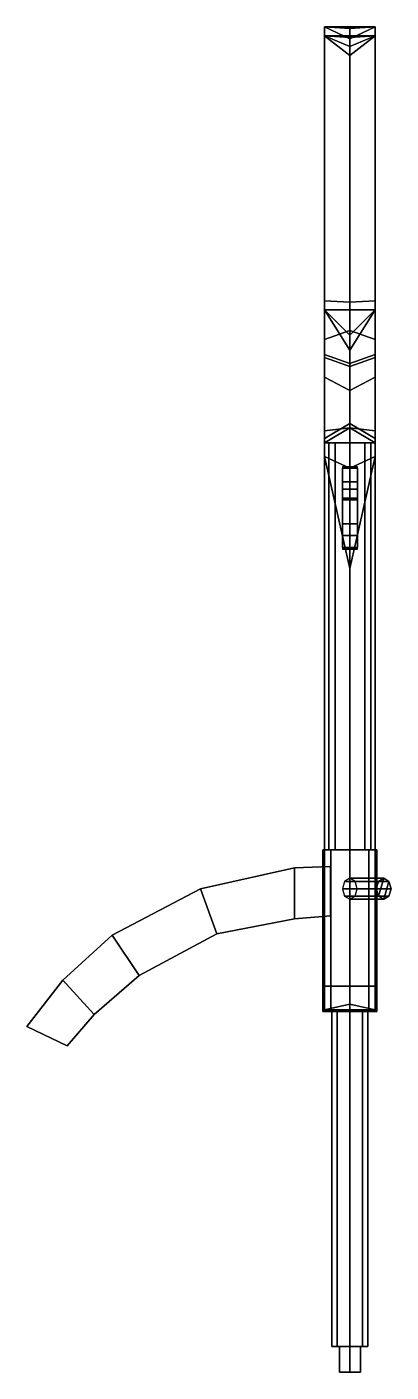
# Model space of a CAD drawing. Extents: x -2.16 to 0.28, y -8.99 to 0.
import ezdxf

# ---------------------------------------------------------------- set-up
doc = ezdxf.new("R2010")
doc.units = 0
doc.layers.get('0').update_dxf_attribs({"linetype": 'CONTINUOUS'})

msp = doc.modelspace()

# ---------------------------------------------------------------- linework, layer by layer
for points in [[(-0.17, -0.06, 0.12), (-0.17, -1.89, 0.71), (-0.17, -1.83, 1.11), (-0.17, 0, 1)], [(0.17, 0, 1), (0.17, -0.06, 0.12), (-0.17, -0.06, 0.12), (-0.17, 0, 1)], [(0, -0.01, 1.07), (0.17, 0, 1), (-0.17, 0, 1), (0, -0.01, 1.07)], [(-0.17, 0, 1), (-0.17, -1.83, 1.11), (0, -1.84, 1.23), (0, -0.08, 1.14)], [(0, -0.08, 1.14), (0, -0.01, 1.07), (-0.17, 0, 1), (0, -0.08, 1.14)], [(0, -0.08, 1.14), (0, -1.84, 1.23), (0.17, -1.83, 1.11), (0.17, 0, 1)], [(0, -0.08, 1.14), (0.17, 0, 1), (0, -0.01, 1.07), (0, -0.08, 1.14)], [(0.17, -1.83, 1.11), (0.17, -1.89, 0.71), (0.17, -0.06, 0.12), (0.17, 0, 1)], [(0, -0.19, 0.01), (0, -1.89, 0.61), (-0.17, -1.89, 0.71), (-0.17, -0.06, 0.12)], [(0.17, -0.06, 0.12), (0, -0.07, 0.07), (0, -0.07, 0.07), (-0.17, -0.06, 0.12)], [(0, -0.07, 0.07), (0, -0.13, 0.01), (0, -0.13, 0.01), (-0.17, -0.06, 0.12)], [(0, -0.13, 0.01), (0, -0.19, 0.01), (0, -0.19, 0.01), (-0.17, -0.06, 0.12)], [(0.17, -0.06, 0.12), (0.17, -1.89, 0.71), (0, -1.89, 0.61), (0, -0.19, 0.01)], [(0.17, -0.06, 0.12), (0, -0.13, 0.01), (0, -0.13, 0.01), (0, -0.07, 0.07)], [(0.17, -0.06, 0.12), (0, -0.19, 0.01), (0, -0.19, 0.01), (0, -0.13, 0.01)], [(-0.17, -1.89, 0.71), (-0.17, -2.19, 0.72), (-0.17, -2.09, 1.03), (-0.17, -1.83, 1.11)], [(-0.17, -1.83, 1.11), (-0.17, -2.09, 1.03), (0, -2.03, 1.17), (0, -1.84, 1.23)], [(0, -2.03, 1.17), (0.17, -2.09, 1.03), (0.17, -1.83, 1.11), (0, -1.84, 1.23)], [(0.17, -2.09, 1.03), (0.17, -2.19, 0.72), (0.17, -1.89, 0.71), (0.17, -1.83, 1.11)], [(0, -2.16, 0.59), (0, -2.25, 0.59), (-0.17, -2.19, 0.72), (-0.17, -1.89, 0.71)], [(0, -2.06, 0.61), (0, -2.16, 0.59), (-0.17, -1.89, 0.71)], [(0, -2.06, 0.61), (-0.17, -1.89, 0.71), (0, -1.89, 0.61)], [(0.17, -1.89, 0.71), (0.17, -2.19, 0.72), (0, -2.25, 0.59), (0, -2.16, 0.59)], [(0.17, -1.89, 0.71), (0, -2.16, 0.59), (0, -2.06, 0.61)], [(0.17, -1.89, 0.71), (0, -2.06, 0.61), (0, -1.89, 0.61)], [(-0.17, -2.09, 1.03), (-0.17, -2.21, 1.03), (0, -2.27, 1.17), (0, -2.03, 1.17)], [(0, -2.27, 1.17), (0.17, -2.21, 1.03), (0.17, -2.09, 1.03), (0, -2.03, 1.17)], [(-0.17, -2.19, 0.72), (-0.17, -2.34, 0.84), (-0.17, -2.21, 1.03), (-0.17, -2.09, 1.03)], [(0.17, -2.21, 1.03), (0.17, -2.34, 0.84), (0.17, -2.19, 0.72), (0.17, -2.09, 1.03)], [(0, -2.25, 0.59), (0, -2.43, 0.77), (-0.17, -2.34, 0.84), (-0.17, -2.19, 0.72)], [(-0.17, -2.34, 0.84), (-0.17, -2.75, 1.09), (-0.17, -2.7, 1.31), (-0.17, -2.21, 1.03)], [(-0.17, -2.21, 1.03), (-0.17, -2.7, 1.31), (0, -2.68, 1.34), (0, -2.27, 1.17)], [(0.17, -2.19, 0.72), (0.17, -2.34, 0.84), (0, -2.43, 0.77), (0, -2.25, 0.59)], [(0, -2.68, 1.34), (0.17, -2.7, 1.31), (0.17, -2.21, 1.03), (0, -2.27, 1.17)], [(0.17, -2.7, 1.31), (0.17, -2.75, 1.09), (0.17, -2.34, 0.84), (0.17, -2.21, 1.03)], [(0, -2.43, 0.77), (0, -2.65, 0.94), (-0.17, -2.75, 1.09), (-0.17, -2.34, 0.84)], [(0.17, -2.34, 0.84), (0.17, -2.75, 1.09), (0, -2.65, 0.94), (0, -2.43, 0.77)], [(0, -2.65, 0.94), (0, -2.95, 1.02), (-0.17, -2.87, 1.12), (-0.17, -2.75, 1.09)], [(0, -2.68, 1.34), (-0.17, -2.78, 1.45), (0.17, -2.78, 1.45), (0, -2.68, 1.34)], [(-0.17, -2.7, 1.31), (-0.17, -2.78, 1.45), (0, -2.68, 1.34), (-0.17, -2.7, 1.31)], [(0.17, -2.75, 1.09), (0.17, -2.87, 1.12), (0, -2.95, 1.02), (0, -2.65, 0.94)], [(0.17, -2.7, 1.31), (0, -2.68, 1.34), (0.17, -2.78, 1.45), (0.17, -2.7, 1.31)], [(-0.17, -2.75, 1.09), (-0.17, -2.87, 1.12), (-0.17, -2.78, 1.45), (-0.17, -2.7, 1.31)], [(-0.17, -2.87, 1.12), (-0.17, -5.5, 1.2), (-0.17, -5.5, 1.45), (-0.17, -2.78, 1.45)], [(-0.17, -2.78, 1.45), (-0.17, -5.5, 1.45), (0.17, -5.5, 1.45), (0.17, -2.78, 1.45)], [(-0.099, -2.78, 1.599), (-0.14, -2.78, 1.5), (-0.14, -5.5, 1.5), (-0.099, -5.5, 1.599)], [(-0.14, -2.78, 1.5), (-0.099, -2.78, 1.401), (-0.099, -5.5, 1.401), (-0.14, -5.5, 1.5)], [(-0.099, -2.78, 1.401), (-0.14, -2.78, 1.5), (-0.14, -2.78, 1.5), (-0.099, -2.78, 1.599)], [(0, -2.78, 1.64), (-0.099, -2.78, 1.599), (-0.099, -5.5, 1.599), (0, -5.5, 1.64)], [(0.099, -2.78, 1.401), (-0.099, -2.78, 1.401), (-0.099, -2.78, 1.599), (0, -2.78, 1.64)], [(0.099, -2.78, 1.599), (0, -2.78, 1.64), (0, -5.5, 1.64), (0.099, -5.5, 1.599)], [(0.14, -2.78, 1.5), (0.099, -2.78, 1.401), (0, -2.78, 1.64), (0.099, -2.78, 1.599)], [(0.14, -2.78, 1.5), (0.099, -2.78, 1.599), (0.099, -5.5, 1.599), (0.14, -5.5, 1.5)], [(0.099, -2.78, 1.401), (0.14, -2.78, 1.5), (0.14, -5.5, 1.5), (0.099, -5.5, 1.401)], [(0.17, -2.78, 1.45), (0.17, -2.87, 1.12), (0.17, -2.75, 1.09), (0.17, -2.7, 1.31)], [(0.17, -5.5, 1.45), (0.17, -5.5, 1.2), (0.17, -2.87, 1.12), (0.17, -2.78, 1.45)], [(0, -3.62, 1.06), (0, -5.5, 1.11), (-0.17, -5.5, 1.2), (-0.17, -2.87, 1.12)], [(0, -2.95, 1.02), (0, -2.95, 1.02), (0, -3.62, 1.06), (-0.17, -2.87, 1.12)], [(0.17, -2.87, 1.12), (0.17, -5.5, 1.2), (0, -5.5, 1.11), (0, -3.62, 1.06)], [(0.17, -2.87, 1.12), (0.17, -2.87, 1.12), (0, -3.62, 1.06), (0, -2.95, 1.02)], [(0.05, -2.94, 0.83), (0.05, -2.94, 1.09), (-0.05, -2.94, 1.09), (-0.05, -2.94, 0.83)], [(0.05, -3.04, 0.71), (0.05, -2.94, 0.83), (-0.05, -2.94, 0.83), (-0.05, -3.04, 0.71)], [(-0.05, -2.95, 0.83), (-0.05, -2.95, 1.09), (0.05, -2.95, 1.09), (0.05, -2.95, 0.83)], [(-0.05, -3.04, 0.72), (-0.05, -2.95, 0.83), (0.05, -2.95, 0.83), (0.05, -3.04, 0.72)], [(0.05, -3.09, 0.69), (0.05, -3.04, 0.71), (-0.05, -3.04, 0.71), (-0.05, -3.09, 0.69)], [(-0.05, -3.09, 0.7), (-0.05, -3.04, 0.72), (0.05, -3.04, 0.72), (0.05, -3.09, 0.7)], [(-0.05, -3.09, 0.69), (-0.05, -3.32, 0.69), (0.05, -3.32, 0.69), (0.05, -3.09, 0.69)], [(0.05, -3.09, 0.7), (0.05, -3.32, 0.7), (-0.05, -3.32, 0.7), (-0.05, -3.09, 0.7)], [(0.05, -3.15, 0.77), (0.05, -3.15, 1.09), (-0.05, -3.15, 1.09), (-0.05, -3.15, 0.77)], [(-0.05, -3.16, 0.77), (-0.05, -3.16, 1.09), (0.05, -3.16, 1.09), (0.05, -3.16, 0.77)], [(0.05, -3.32, 0.7), (0.05, -3.4, 0.72), (-0.05, -3.4, 0.72), (-0.05, -3.32, 0.7)], [(-0.05, -3.32, 0.69), (-0.05, -3.4, 0.71), (0.05, -3.4, 0.71), (0.05, -3.32, 0.69)], [(-0.05, -3.4, 0.71), (-0.05, -3.49, 0.83), (0.05, -3.49, 0.83), (0.05, -3.4, 0.71)], [(0.05, -3.4, 0.72), (0.05, -3.48, 0.83), (-0.05, -3.48, 0.83), (-0.05, -3.4, 0.72)], [(0.05, -3.48, 0.83), (0.05, -3.48, 1.09), (-0.05, -3.48, 1.09), (-0.05, -3.48, 0.83)], [(-0.05, -3.49, 0.83), (-0.05, -3.49, 1.09), (0.05, -3.49, 1.09), (0.05, -3.49, 0.83)], [(-0.1273, -5.5, 1.5973), (-0.18, -5.5, 1.47), (-0.18, -6.58, 1.47), (-0.1273, -6.58, 1.5973)], [(-0.18, -5.5, 1.47), (-0.1273, -5.5, 1.3427), (-0.1273, -6.58, 1.3427), (-0.18, -6.58, 1.47)], [(0.1273, -5.5, 1.3427), (-0.18, -5.5, 1.47), (-0.1273, -5.5, 1.5973), (0.18, -5.5, 1.47)], [(0, -5.5, 1.29), (-0.1273, -5.5, 1.3427), (-0.18, -5.5, 1.47), (0.1273, -5.5, 1.3427)], [(-0.17, -5.5, 1.45), (-0.17, -5.5, 1.28), (0.17, -5.5, 1.28), (0.17, -5.5, 1.45)], [(-0.17, -5.5, 1.2), (-0.17, -6.41, 1.2), (-0.17, -6.41, 1.28), (-0.17, -5.5, 1.28)], [(-0.17, -5.5, 1.28), (-0.17, -6.41, 1.28), (0.17, -6.41, 1.28), (0.17, -5.5, 1.28)], [(0, -5.5, 1.11), (0, -6.41, 1.14), (-0.17, -6.41, 1.2), (-0.17, -5.5, 1.2)], [(0, -5.5, 1.65), (-0.1273, -5.5, 1.5973), (-0.1273, -6.58, 1.5973), (0, -6.58, 1.65)], [(-0.1273, -5.5, 1.3427), (0, -5.5, 1.29), (0, -6.58, 1.29), (-0.1273, -6.58, 1.3427)], [(0.18, -5.5, 1.47), (-0.1273, -5.5, 1.5973), (0, -5.5, 1.65), (0.1273, -5.5, 1.5973)], [(0.17, -5.5, 1.2), (0.17, -6.41, 1.2), (0, -6.41, 1.14), (0, -5.5, 1.11)], [(0.1273, -5.5, 1.5973), (0, -5.5, 1.65), (0, -6.58, 1.65), (0.1273, -6.58, 1.5973)], [(0, -5.5, 1.29), (0.1273, -5.5, 1.3427), (0.1273, -6.58, 1.3427), (0, -6.58, 1.29)], [(0.18, -5.5, 1.47), (0.1273, -5.5, 1.5973), (0.1273, -6.58, 1.5973), (0.18, -6.58, 1.47)], [(0.1273, -5.5, 1.3427), (0.18, -5.5, 1.47), (0.18, -6.58, 1.47), (0.1273, -6.58, 1.3427)], [(0.17, -6.41, 1.28), (0.17, -6.41, 1.2), (0.17, -5.5, 1.2), (0.17, -5.5, 1.28)], [(-1, -5.76, 1.3), (-1, -5.76, 1.5), (-0.37, -5.62, 1.5), (-0.37, -5.62, 1.3)], [(-0.89, -6.06, 1.3), (-1, -5.76, 1.3), (-0.37, -5.62, 1.3), (-0.37, -5.96, 1.3)], [(-0.37, -5.96, 1.5), (-0.37, -5.62, 1.5), (-1, -5.76, 1.5), (-0.89, -6.06, 1.5)], [(-0.37, -5.62, 1.3), (-0.37, -5.62, 1.5), (-0.13, -5.61, 1.5), (-0.13, -5.61, 1.3)], [(-0.13, -5.94, 1.5), (-0.13, -5.61, 1.5), (-0.37, -5.62, 1.5), (-0.37, -5.96, 1.5)], [(-0.37, -5.96, 1.3), (-0.37, -5.62, 1.3), (-0.13, -5.61, 1.3), (-0.13, -5.94, 1.3)], [(-0.035, -5.7105, 1.505), (-0.0495, -5.76, 1.5195), (0.1768, -5.76, 1.7458), (0.1913, -5.7105, 1.7313)], [(0, -5.69, 1.47), (-0.035, -5.7105, 1.505), (0.1913, -5.7105, 1.7313), (0.2263, -5.69, 1.6963)], [(0.035, -5.7105, 1.435), (0, -5.69, 1.47), (0.2263, -5.69, 1.6963), (0.2613, -5.7105, 1.6613)], [(0.0495, -5.76, 1.4205), (0.035, -5.7105, 1.435), (0.2613, -5.7105, 1.6613), (0.2758, -5.76, 1.6468)], [(0.1913, -5.7105, 1.7313), (0.1768, -5.76, 1.7458), (0.1913, -5.8095, 1.7313), (0.2263, -5.69, 1.6963)], [(0.2263, -5.69, 1.6963), (0.1913, -5.8095, 1.7313), (0.2263, -5.83, 1.6963), (0.2613, -5.7105, 1.6613)], [(0.2613, -5.7105, 1.6613), (0.2263, -5.83, 1.6963), (0.2613, -5.8095, 1.6613), (0.2758, -5.76, 1.6468)], [(-0.89, -6.06, 1.5), (-1, -5.76, 1.5), (-1.59, -6.07, 1.5), (-1.41, -6.34, 1.5)], [(-1.41, -6.34, 1.3), (-1.59, -6.07, 1.3), (-1, -5.76, 1.3), (-0.89, -6.06, 1.3)], [(-1.59, -6.07, 1.3), (-1.59, -6.07, 1.5), (-1, -5.76, 1.5), (-1, -5.76, 1.3)], [(-0.0495, -5.76, 1.5195), (-0.035, -5.8095, 1.505), (0.1913, -5.8095, 1.7313), (0.1768, -5.76, 1.7458)], [(-0.035, -5.8095, 1.505), (0, -5.83, 1.47), (0.2263, -5.83, 1.6963), (0.1913, -5.8095, 1.7313)], [(0, -5.83, 1.47), (0.035, -5.8095, 1.435), (0.2613, -5.8095, 1.6613), (0.2263, -5.83, 1.6963)], [(0.035, -5.8095, 1.435), (0.0495, -5.76, 1.4205), (0.2758, -5.76, 1.6468), (0.2613, -5.8095, 1.6613)], [(-0.37, -5.96, 1.3), (-0.37, -5.96, 1.5), (-0.89, -6.06, 1.5), (-0.89, -6.06, 1.3)], [(-0.13, -5.94, 1.3), (-0.13, -5.94, 1.5), (-0.37, -5.96, 1.5), (-0.37, -5.96, 1.3)], [(-1.71, -6.6, 1.3), (-1.92, -6.37, 1.3), (-1.59, -6.07, 1.3), (-1.41, -6.34, 1.3)], [(-1.92, -6.37, 1.3), (-1.92, -6.37, 1.5), (-1.59, -6.07, 1.5), (-1.59, -6.07, 1.3)], [(-1.41, -6.34, 1.5), (-1.59, -6.07, 1.5), (-1.92, -6.37, 1.5), (-1.71, -6.6, 1.5)], [(-0.89, -6.06, 1.3), (-0.89, -6.06, 1.5), (-1.41, -6.34, 1.5), (-1.41, -6.34, 1.3)], [(-1.89, -6.81, 1.3), (-2.16, -6.68, 1.3), (-1.92, -6.37, 1.3), (-1.71, -6.6, 1.3)], [(-1.71, -6.6, 1.5), (-1.92, -6.37, 1.5), (-2.16, -6.68, 1.5), (-1.89, -6.81, 1.5)], [(-2.16, -6.68, 1.3), (-2.16, -6.68, 1.5), (-1.92, -6.37, 1.5), (-1.92, -6.37, 1.3)], [(-1.41, -6.34, 1.3), (-1.41, -6.34, 1.5), (-1.71, -6.6, 1.5), (-1.71, -6.6, 1.3)], [(-0.17, -6.41, 1.2), (-0.17, -6.57, 1.2), (-0.17, -6.58, 1.3), (-0.17, -6.41, 1.3)], [(0.17, -6.41, 1.3), (0.17, -6.41, 1.28), (-0.17, -6.41, 1.28), (-0.17, -6.41, 1.3)], [(0, -6.41, 1.14), (0, -6.53, 1.14), (-0.17, -6.57, 1.2), (-0.17, -6.41, 1.2)], [(-0.17, -6.41, 1.3), (-0.17, -6.58, 1.3), (0.17, -6.58, 1.3), (0.17, -6.41, 1.3)], [(0.17, -6.41, 1.2), (0.17, -6.57, 1.2), (0, -6.53, 1.14), (0, -6.41, 1.14)], [(0.17, -6.58, 1.3), (0.17, -6.57, 1.2), (0.17, -6.41, 1.2), (0.17, -6.41, 1.3)], [(-0.17, -6.57, 1.2), (0, -6.53, 1.14), (0, -6.53, 1.14), (0.17, -6.57, 1.2)], [(-1.71, -6.6, 1.3), (-1.71, -6.6, 1.5), (-1.89, -6.81, 1.5), (-1.89, -6.81, 1.3)], [(0, -6.58, 1.65), (-0.1273, -6.58, 1.5973), (-0.18, -6.58, 1.47), (0.1273, -6.58, 1.5973)], [(0.1273, -6.58, 1.5973), (-0.18, -6.58, 1.47), (-0.1273, -6.58, 1.3427), (0.18, -6.58, 1.47)], [(-0.17, -6.58, 1.3), (-0.17, -6.57, 1.2), (0.17, -6.57, 1.2), (0.17, -6.58, 1.3)], [(0.18, -6.58, 1.47), (-0.1273, -6.58, 1.3427), (0, -6.58, 1.29), (0.1273, -6.58, 1.3427)], [(-0.0849, -6.58, 1.5549), (-0.12, -6.58, 1.47), (-0.12, -8.82, 1.47), (-0.0849, -8.82, 1.5549)], [(-0.12, -6.58, 1.47), (-0.0849, -6.58, 1.3851), (-0.0849, -8.82, 1.3851), (-0.12, -8.82, 1.47)], [(0, -6.58, 1.59), (-0.0849, -6.58, 1.5549), (-0.0849, -8.82, 1.5549), (0, -8.82, 1.59)], [(-0.0849, -6.58, 1.3851), (0, -6.58, 1.35), (0, -8.82, 1.35), (-0.0849, -8.82, 1.3851)], [(0.0849, -6.58, 1.5549), (0, -6.58, 1.59), (0, -8.82, 1.59), (0.0849, -8.82, 1.5549)], [(0, -6.58, 1.35), (0.0849, -6.58, 1.3851), (0.0849, -8.82, 1.3851), (0, -8.82, 1.35)], [(0.12, -6.58, 1.47), (0.0849, -6.58, 1.5549), (0.0849, -8.82, 1.5549), (0.12, -8.82, 1.47)], [(0.0849, -6.58, 1.3851), (0.12, -6.58, 1.47), (0.12, -8.82, 1.47), (0.0849, -8.82, 1.3851)], [(-1.89, -6.81, 1.5), (-2.16, -6.68, 1.5), (-2.16, -6.68, 1.3), (-1.89, -6.81, 1.3)], [(0, -8.82, 1.59), (-0.0849, -8.82, 1.5549), (-0.12, -8.82, 1.47), (0.0849, -8.82, 1.5549)], [(0.0849, -8.82, 1.5549), (-0.12, -8.82, 1.47), (-0.0849, -8.82, 1.3851), (0.12, -8.82, 1.47)], [(0.12, -8.82, 1.47), (-0.0849, -8.82, 1.3851), (0, -8.82, 1.35), (0.0849, -8.82, 1.3851)], [(0, -8.82, 1.54), (-0.07, -8.82, 1.47), (-0.07, -8.99, 1.47), (0, -8.99, 1.54)], [(-0.07, -8.82, 1.47), (0, -8.82, 1.4), (0, -8.99, 1.4), (-0.07, -8.99, 1.47)], [(0.07, -8.82, 1.47), (0, -8.82, 1.54), (0, -8.99, 1.54), (0.07, -8.99, 1.47)], [(0, -8.82, 1.4), (0.07, -8.82, 1.47), (0.07, -8.99, 1.47), (0, -8.99, 1.4)]]:
    msp.add_3dface(points)

doc.saveas('drawing.dxf')
